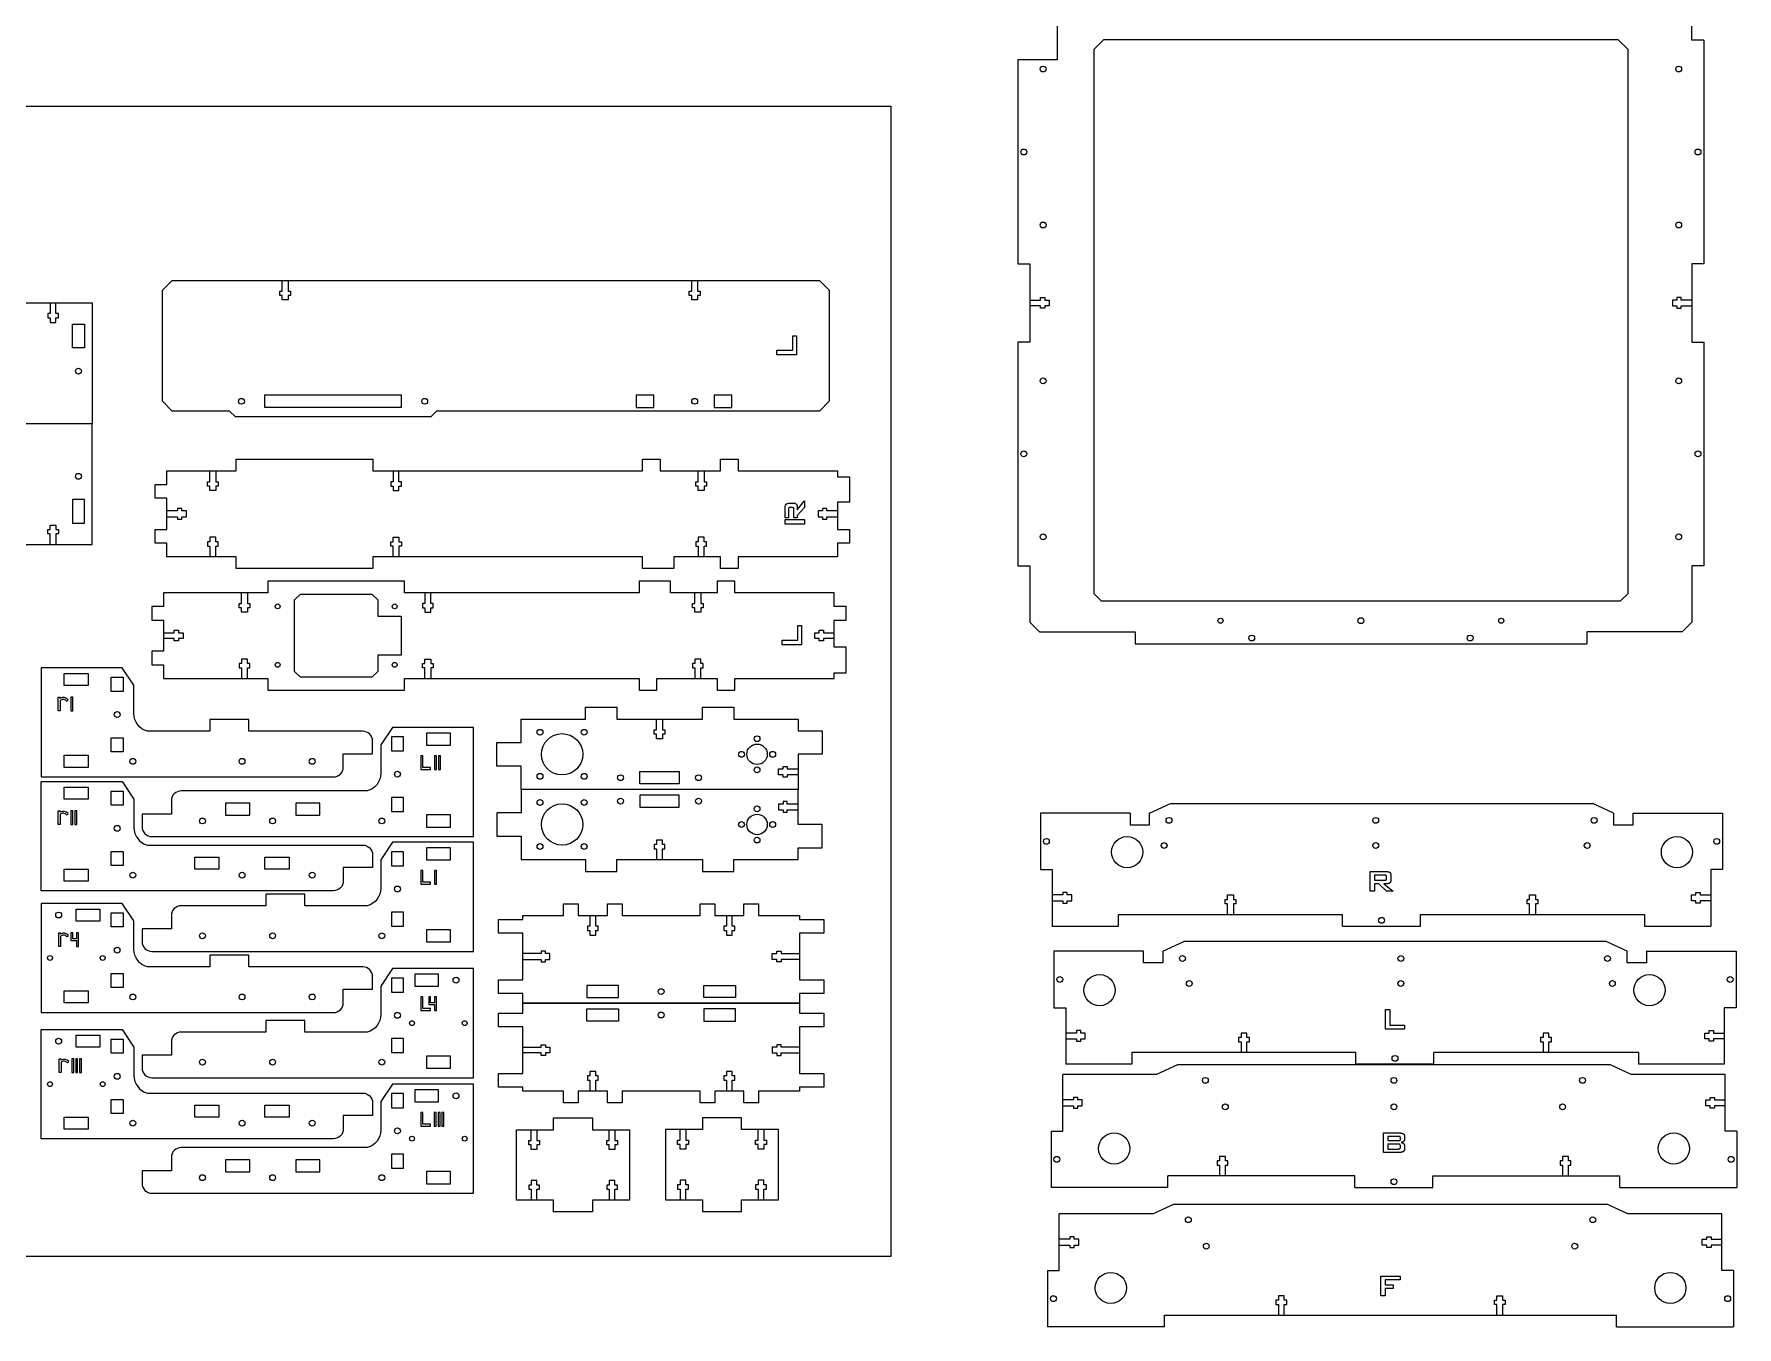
# Model space of a CAD drawing. Extents: x 0 to 1434, y 0 to 2170.
# Drawn here: x 561 to 1434, y 804 to 1467 of the extents above; entities that cross this region are included whole.
import ezdxf

# ---------------------------------------------------------------- set-up
doc = ezdxf.new("R2010")
doc.units = 0
doc.header["$MEASUREMENT"] = 0
doc.layers.get('0').update_dxf_attribs({"linetype": 'CONTINUOUS'})

msp = doc.modelspace()

# ---------------------------------------------------------------- linework, layer by layer
at = {"color": 1}
for p, q in [((1085.26, 1497.9), (1085.26, 1453.9)), ((1410.86, 1463.9), (1410.86, 1483.9)), ((1416.96, 1463.9), (1410.86, 1463.9)), ((1085.26, 1453.9), (1065.16, 1453.9)), ((1065.16, 1349.2), (1071.26, 1349.2)), ((1071.26, 1349.2), (1071.26, 1309)), ((1416.96, 1349.2), (1410.86, 1349.2)), ((1410.86, 1349.2), (1410.86, 1309)), ((1071.26, 1309), (1065.16, 1309)), ((1065.16, 1309), (1065.16, 1194.3)), ((1410.86, 1309), (1416.96, 1309)), ((1416.96, 1309), (1416.96, 1194.3)), ((1065.16, 1194.3), (1071.26, 1194.3)), ((1071.26, 1194.3), (1071.26, 1165.3)), ((1416.96, 1194.3), (1410.86, 1194.3)), ((1410.86, 1194.3), (1410.86, 1165.3)), ((1076.26, 1160.3), (1071.26, 1165.3)), ((1405.86, 1160.3), (1410.86, 1165.3)), ((1076.26, 1160.3), (1125.26, 1160.3)), ((1125.26, 1160.3), (1125.26, 1154.2)), ((1405.86, 1160.3), (1356.86, 1160.3)), ((1356.86, 1160.3), (1356.86, 1154.2)), ((1076.75, 1038.38), (1082.75, 1038.38)), ((1082.75, 1038.38), (1082.75, 1009.38)), ((1426.55, 1038.38), (1420.55, 1038.38)), ((1420.55, 1038.38), (1420.55, 1009.38)), ((1116.75, 1009.38), (1116.75, 1015.38)), ((1116.75, 1015.38), (1231.65, 1015.38)), ((1231.65, 1009.38), (1231.65, 1015.38)), ((1271.65, 1009.38), (1271.65, 1015.38)), ((1271.65, 1015.38), (1386.55, 1015.38)), ((1386.55, 1015.38), (1386.55, 1009.38)), ((1231.65, 1009.38), (1271.65, 1009.38)), ((1386.55, 1009.38), (1420.55, 1009.38)), ((1083.64, 967.56), (1089.64, 967.56)), ((1089.64, 967.56), (1089.64, 938.56)), ((1433.44, 967.56), (1427.44, 967.56)), ((1427.44, 967.56), (1427.44, 938.56)), ((1123.64, 944.56), (1123.64, 938.56)), ((1238.54, 944.56), (1123.64, 944.56)), ((1238.54, 938.56), (1238.54, 944.56)), ((1383.44, 944.56), (1278.54, 944.56)), ((1278.54, 938.56), (1278.54, 944.56)), ((1383.44, 944.56), (1383.44, 938.56)), ((1123.64, 938.56), (1089.64, 938.56)), ((1278.54, 938.56), (1238.54, 938.56)), ((1088.12, 904.28), (1088.12, 933.28)), ((1427.92, 904.28), (1427.92, 933.28)), ((1082.12, 904.28), (1088.12, 904.28)), ((1433.92, 904.28), (1427.92, 904.28)), ((1142.12, 875.28), (1142.12, 881.28)), ((1238.02, 881.28), (1142.12, 881.28)), ((1238.02, 875.28), (1238.02, 881.28)), ((1238.02, 875.28), (1278.02, 875.28)), ((1278.02, 875.28), (1278.02, 881.28)), ((1278.02, 881.28), (1373.92, 881.28)), ((1373.92, 875.28), (1373.92, 881.28)), ((1373.92, 875.28), (1433.92, 875.28)), ((1086.36, 832.78), (1086.36, 861.78)), ((1426.16, 832.78), (1426.16, 861.78)), ((1080.36, 832.78), (1086.36, 832.78)), ((1432.16, 832.78), (1426.16, 832.78)), ((1140.36, 803.78), (1140.36, 809.78)), ((1140.36, 809.78), (1372.16, 809.78)), ((1372.16, 803.78), (1372.16, 809.78)), ((1372.16, 803.78), (1432.16, 803.78))]:
    msp.add_line(p, q, dxfattribs=at)
at = {"color": 1, "linetype": 'Continuous', "lineweight": 25}
for p, q in [((1109.06, 1464.1), (1104.06, 1459.1)), ((1104.06, 1459.1), (1104.06, 1180.1)), ((1373.06, 1464.1), (1109.06, 1464.1)), ((1378.06, 1459.1), (1373.06, 1464.1)), ((1378.06, 1180.1), (1378.06, 1459.1)), ((1416.96, 1463.9), (1416.96, 1349.2)), ((1065.16, 1453.9), (1065.16, 1349.2)), ((1108.06, 1176.1), (1104.06, 1180.1)), ((1378.06, 1180.1), (1374.06, 1176.1)), ((1374.06, 1176.1), (1108.06, 1176.1)), ((1125.26, 1154.2), (1356.86, 1154.2)), ((1122.65, 1067.38), (1076.75, 1067.38)), ((1076.75, 1067.38), (1076.75, 1038.38)), ((1122.65, 1067.38), (1122.65, 1061.38)), ((1132.65, 1067.38), (1143.38, 1072.38)), ((1132.65, 1061.38), (1132.65, 1067.38)), ((1143.38, 1072.38), (1359.93, 1072.38)), ((1370.65, 1067.38), (1359.93, 1072.38)), ((1370.65, 1067.38), (1370.65, 1061.38)), ((1380.65, 1067.38), (1426.55, 1067.38)), ((1380.65, 1061.38), (1380.65, 1067.38)), ((1426.55, 1067.38), (1426.55, 1038.38)), ((1122.65, 1061.38), (1132.65, 1061.38)), ((1370.65, 1061.38), (1380.65, 1061.38)), ((1245.77, 1037.38), (1254.15, 1037.38)), ((1245.77, 1027.38), (1245.77, 1037.38)), ((1248.09, 1035.6), (1248.09, 1032.92)), ((1253.15, 1035.6), (1248.09, 1035.6)), ((1248.09, 1032.92), (1253.15, 1032.92)), ((1250.27, 1031.13), (1248.09, 1031.13)), ((1248.09, 1031.13), (1248.09, 1027.38)), ((1254.24, 1027.38), (1250.27, 1031.13)), ((1252.89, 1031.13), (1257.53, 1027.38)), ((1254.15, 1031.13), (1252.89, 1031.13)), ((1254.17, 1033.68), (1254.17, 1034.84)), ((1256.49, 1035.39), (1256.49, 1033.13)), ((1248.09, 1027.38), (1245.77, 1027.38)), ((1257.53, 1027.38), (1254.24, 1027.38)), ((1082.75, 1009.38), (1116.75, 1009.38)), ((1129.54, 996.56), (1083.64, 996.56)), ((1083.64, 996.56), (1083.64, 967.56)), ((1129.54, 990.56), (1129.54, 996.56)), ((1139.54, 996.56), (1150.26, 1001.56)), ((1139.54, 996.56), (1139.54, 990.56)), ((1366.81, 1001.56), (1150.26, 1001.56)), ((1377.54, 996.56), (1366.81, 1001.56)), ((1377.54, 990.56), (1377.54, 996.56)), ((1387.54, 996.56), (1387.54, 990.56)), ((1387.54, 996.56), (1433.44, 996.56)), ((1433.44, 996.56), (1433.44, 967.56)), ((1139.54, 990.56), (1129.54, 990.56)), ((1387.54, 990.56), (1377.54, 990.56)), ((1253.63, 966.56), (1255.95, 966.56)), ((1253.63, 956.56), (1253.63, 966.56)), ((1255.95, 966.56), (1255.95, 958.52)), ((1263.45, 956.56), (1253.63, 956.56)), ((1255.95, 958.52), (1263.45, 958.52)), ((1263.45, 958.52), (1263.45, 956.56)), ((1147.02, 938.28), (1136.3, 933.28)), ((1369.02, 938.28), (1147.02, 938.28)), ((1379.75, 933.28), (1369.02, 938.28)), ((1427.44, 938.56), (1383.44, 938.56)), ((1136.3, 933.28), (1088.12, 933.28)), ((1427.92, 933.28), (1379.75, 933.28)), ((1082.12, 904.28), (1082.12, 875.28)), ((1252.58, 903.28), (1261.23, 903.28)), ((1252.58, 893.28), (1252.58, 903.28)), ((1254.9, 901.49), (1254.9, 899.35)), ((1260.25, 901.49), (1254.9, 901.49)), ((1261.33, 900), (1261.33, 900.85)), ((1263.47, 901.21), (1263.47, 900.11)), ((1433.92, 904.28), (1433.92, 875.28)), ((1260.6, 893.28), (1252.58, 893.28)), ((1254.9, 899.35), (1260.25, 899.35)), ((1254.9, 897.56), (1254.9, 895.06)), ((1260.25, 897.56), (1254.9, 897.56)), ((1254.9, 895.06), (1260.25, 895.06)), ((1261.33, 895.95), (1261.33, 896.69)), ((1263.47, 896.48), (1263.47, 895.22)), ((1142.12, 875.28), (1082.12, 875.28)), ((1145.26, 866.78), (1134.54, 861.78)), ((1145.26, 866.78), (1367.26, 866.78)), ((1377.99, 861.78), (1367.26, 866.78)), ((1134.54, 861.78), (1086.36, 861.78)), ((1426.16, 861.78), (1377.99, 861.78)), ((1080.36, 832.78), (1080.36, 803.78)), ((1251.26, 829.78), (1261.26, 829.78)), ((1251.26, 819.78), (1251.26, 829.78)), ((1261.26, 829.78), (1261.26, 827.99)), ((1432.16, 832.78), (1432.16, 803.78)), ((1253.58, 827.99), (1253.58, 825.31)), ((1261.26, 827.99), (1253.58, 827.99)), ((1253.58, 825.31), (1257.69, 825.31)), ((1257.69, 823.53), (1253.58, 823.53)), ((1253.58, 823.53), (1253.58, 819.78)), ((1257.69, 825.31), (1257.69, 823.53)), ((1253.58, 819.78), (1251.26, 819.78)), ((1140.36, 803.78), (1080.36, 803.78))]:
    msp.add_line(p, q, dxfattribs=at)
at = {"linetype": 'Continuous'}
for p, q in [((580.2, 1306.05), (580.2, 1318.25)), ((580.2, 1318.25), (586.4, 1318.25)), ((586.4, 1318.25), (586.4, 1306.05)), ((586.4, 1306.05), (580.2, 1306.05)), ((586.4, 1228.25), (580.2, 1228.25)), ((580.2, 1228.25), (580.2, 1216.05)), ((586.4, 1216.05), (586.4, 1228.25)), ((580.2, 1216.05), (586.4, 1216.05))]:
    msp.add_line(p, q, dxfattribs=at)
for p, q in [((572.98, 1119.85), (572.98, 1126.85)), ((572.98, 1126.85), (573.98, 1126.85)), ((573.98, 1126.21), (573.98, 1126.85)), ((573.98, 1119.85), (572.98, 1119.85)), ((573.98, 1125.02), (573.98, 1119.85)), ((577.18, 1124.87), (577.98, 1125.48)), ((572.98, 1061.47), (572.98, 1068.47)), ((572.98, 1068.47), (573.98, 1068.47)), ((573.98, 1067.83), (573.98, 1068.47)), ((573.98, 1066.65), (573.98, 1061.47)), ((577.18, 1066.5), (577.98, 1067.1)), ((573.98, 1061.47), (572.98, 1061.47)), ((573.19, 998.97), (573.19, 1005.97)), ((573.19, 1005.97), (574.19, 1005.97)), ((574.19, 1005.33), (574.19, 1005.97)), ((577.39, 1004), (578.19, 1004.6)), ((574.19, 998.97), (573.19, 998.97)), ((574.19, 1004.14), (574.19, 998.97)), ((573.42, 934.26), (573.42, 941.26)), ((573.42, 941.26), (574.42, 941.26)), ((574.42, 940.62), (574.42, 941.26)), ((574.42, 939.43), (574.42, 934.26)), ((577.62, 939.28), (578.42, 939.89)), ((574.42, 934.26), (573.42, 934.26))]:
    msp.add_line(p, q)
at = {"color": 1}
for points in [[(0, 1430), (1000, 1430), (1000, 840), (0, 840)], [(660.8, 1273.66), (631.37, 1273.66), (626.37, 1278.66), (626.37, 1335.66), (631.37, 1340.66), (963.37, 1340.66), (968.37, 1335.66), (968.37, 1278.66), (963.37, 1273.66), (767, 1273.66), (764, 1270.66), (663.8, 1270.66)], [(951.57, 1312.31), (951.57, 1302.49), (941.58, 1302.49), (941.58, 1304.82), (949.69, 1304.82), (949.69, 1312.31)], [(678.8, 1281.76), (678.8, 1275.56), (749, 1275.56), (749, 1281.76)], [(869.32, 1281.73), (869.32, 1275.53), (878.42, 1275.53), (878.42, 1281.73), (869.32, 1281.73)], [(909.32, 1281.73), (909.32, 1275.53), (918.42, 1275.53), (918.42, 1281.73), (909.32, 1281.73)], [(750.51, 1186.43), (680.51, 1186.43), (680.51, 1180.43), (626.98, 1180.43), (626.98, 1173.43), (620.98, 1173.43), (620.98, 1166.43), (626.98, 1166.43), (626.98, 1150.43), (620.98, 1150.43), (620.98, 1143.43), (626.98, 1143.43), (626.98, 1136.43), (680.51, 1136.43), (680.51, 1130.43), (750.51, 1130.43), (750.51, 1136.43), (870.98, 1136.43), (870.98, 1130.43), (879.98, 1130.43), (879.98, 1136.43), (910.98, 1136.43), (910.98, 1130.43), (919.98, 1130.43), (919.98, 1136.43), (970.98, 1136.43), (970.98, 1139.43), (976.98, 1139.43), (976.98, 1152.43), (970.98, 1152.43), (970.98, 1166.43), (976.98, 1166.43), (976.98, 1173.43), (970.98, 1173.43), (970.98, 1180.43), (919.98, 1180.43), (919.98, 1186.43), (910.98, 1186.43), (910.98, 1180.43), (886.98, 1180.43), (886.98, 1186.43), (870.98, 1186.43), (870.98, 1180.43), (750.51, 1180.43)], [(748.86, 1168.43), (748.86, 1148.43), (736.86, 1148.43), (736.86, 1140.08), (733.86, 1137.08), (697.16, 1137.08), (694.16, 1140.08), (694.16, 1176.78), (697.16, 1179.78), (733.86, 1179.78), (736.86, 1176.78), (736.86, 1168.43)], [(954.18, 1163.59), (954.18, 1153.76), (944.19, 1153.76), (944.19, 1156.09), (952.3, 1156.09), (952.3, 1163.59)]]:
    msp.add_lwpolyline(points, close=True, dxfattribs=at)
for points in [[(690.87, 1340.66), (690.87, 1335.16), (692.12, 1335.16), (692.12, 1332.96), (690.87, 1332.96), (690.87, 1330.66), (687.87, 1330.66), (687.87, 1332.96), (686.62, 1332.96), (686.62, 1335.16), (687.87, 1335.16), (687.87, 1340.66)], [(900.87, 1340.66), (900.87, 1335.16), (902.12, 1335.16), (902.12, 1332.96), (900.87, 1332.96), (900.87, 1330.66), (897.87, 1330.66), (897.87, 1332.96), (896.62, 1332.96), (896.62, 1335.16), (897.87, 1335.16), (897.87, 1340.66)], [(1071.26, 1330.6), (1076.76, 1330.6), (1076.76, 1331.85), (1078.96, 1331.85), (1078.96, 1330.6), (1081.26, 1330.6), (1081.26, 1327.6), (1078.96, 1327.6), (1078.96, 1326.35), (1076.76, 1326.35), (1076.76, 1327.6), (1071.26, 1327.6)], [(1410.86, 1330.6), (1405.36, 1330.6), (1405.36, 1331.85), (1403.16, 1331.85), (1403.16, 1330.6), (1400.86, 1330.6), (1400.86, 1327.6), (1403.16, 1327.6), (1403.16, 1326.35), (1405.36, 1326.35), (1405.36, 1327.6), (1410.86, 1327.6)], [(670.01, 1180.43), (670.01, 1174.93), (671.26, 1174.93), (671.26, 1172.73), (670.01, 1172.73), (670.01, 1170.43), (667.01, 1170.43), (667.01, 1172.73), (665.76, 1172.73), (665.76, 1174.93), (667.01, 1174.93), (667.01, 1180.43)], [(761.01, 1180.43), (761.01, 1174.93), (759.76, 1174.93), (759.76, 1172.73), (761.01, 1172.73), (761.01, 1170.43), (764.01, 1170.43), (764.01, 1172.73), (765.26, 1172.73), (765.26, 1174.93), (764.01, 1174.93), (764.01, 1180.43)], [(902.48, 1180.43), (902.48, 1174.93), (903.73, 1174.93), (903.73, 1172.73), (902.48, 1172.73), (902.48, 1170.43), (899.48, 1170.43), (899.48, 1172.73), (898.23, 1172.73), (898.23, 1174.93), (899.48, 1174.93), (899.48, 1180.43)], [(626.98, 1159.93), (632.48, 1159.93), (632.48, 1161.18), (634.68, 1161.18), (634.68, 1159.93), (636.98, 1159.93), (636.98, 1156.93), (634.68, 1156.93), (634.68, 1155.68), (632.48, 1155.68), (632.48, 1156.93), (626.98, 1156.93)], [(970.98, 1156.93), (965.48, 1156.93), (965.48, 1155.68), (963.28, 1155.68), (963.28, 1156.93), (960.98, 1156.93), (960.98, 1159.93), (963.28, 1159.93), (963.28, 1161.18), (965.48, 1161.18), (965.48, 1159.93), (970.98, 1159.93)], [(670.01, 1136.43), (670.01, 1141.93), (671.26, 1141.93), (671.26, 1144.13), (670.01, 1144.13), (670.01, 1146.43), (667.01, 1146.43), (667.01, 1144.13), (665.76, 1144.13), (665.76, 1141.93), (667.01, 1141.93), (667.01, 1136.43)], [(761.01, 1136.43), (761.01, 1141.93), (759.76, 1141.93), (759.76, 1144.13), (761.01, 1144.13), (761.01, 1146.43), (764.01, 1146.43), (764.01, 1144.13), (765.26, 1144.13), (765.26, 1141.93), (764.01, 1141.93), (764.01, 1136.43)], [(902.48, 1136.43), (902.48, 1141.93), (903.73, 1141.93), (903.73, 1144.13), (902.48, 1144.13), (902.48, 1146.43), (899.48, 1146.43), (899.48, 1144.13), (898.23, 1144.13), (898.23, 1141.93), (899.48, 1141.93), (899.48, 1136.43)], [(1082.76, 1022.38), (1088.26, 1022.38), (1088.26, 1021.13), (1090.46, 1021.13), (1090.46, 1022.38), (1092.76, 1022.38), (1092.76, 1025.38), (1090.46, 1025.38), (1090.46, 1026.63), (1088.26, 1026.63), (1088.26, 1025.38), (1082.76, 1025.38)], [(1172.7, 1015.38), (1172.7, 1020.88), (1171.45, 1020.88), (1171.45, 1023.08), (1172.7, 1023.08), (1172.7, 1025.38), (1175.7, 1025.38), (1175.7, 1023.08), (1176.95, 1023.08), (1176.95, 1020.88), (1175.7, 1020.88), (1175.7, 1015.38)], [(1327.6, 1015.38), (1327.6, 1020.88), (1326.35, 1020.88), (1326.35, 1023.08), (1327.6, 1023.08), (1327.6, 1025.38), (1330.6, 1025.38), (1330.6, 1023.08), (1331.85, 1023.08), (1331.85, 1020.88), (1330.6, 1020.88), (1330.6, 1015.38)], [(1420.55, 1022.38), (1415.05, 1022.38), (1415.05, 1021.13), (1412.85, 1021.13), (1412.85, 1022.38), (1410.55, 1022.38), (1410.55, 1025.38), (1412.85, 1025.38), (1412.85, 1026.63), (1415.05, 1026.63), (1415.05, 1025.38), (1420.55, 1025.38)], [(1089.64, 951.56), (1095.14, 951.56), (1095.14, 950.31), (1097.34, 950.31), (1097.34, 951.56), (1099.64, 951.56), (1099.64, 954.56), (1097.34, 954.56), (1097.34, 955.81), (1095.14, 955.81), (1095.14, 954.56), (1089.64, 954.56)], [(1182.59, 944.56), (1182.59, 950.06), (1183.84, 950.06), (1183.84, 952.26), (1182.59, 952.26), (1182.59, 954.56), (1179.59, 954.56), (1179.59, 952.26), (1178.34, 952.26), (1178.34, 950.06), (1179.59, 950.06), (1179.59, 944.56)], [(1337.49, 944.56), (1337.49, 950.06), (1338.74, 950.06), (1338.74, 952.26), (1337.49, 952.26), (1337.49, 954.56), (1334.49, 954.56), (1334.49, 952.26), (1333.24, 952.26), (1333.24, 950.06), (1334.49, 950.06), (1334.49, 944.56)], [(1427.43, 951.56), (1421.93, 951.56), (1421.93, 950.31), (1419.73, 950.31), (1419.73, 951.56), (1417.43, 951.56), (1417.43, 954.56), (1419.73, 954.56), (1419.73, 955.81), (1421.93, 955.81), (1421.93, 954.56), (1427.43, 954.56)], [(1088.12, 917.28), (1093.62, 917.28), (1093.62, 916.03), (1095.82, 916.03), (1095.82, 917.28), (1098.12, 917.28), (1098.12, 920.28), (1095.82, 920.28), (1095.82, 921.53), (1093.62, 921.53), (1093.62, 920.28), (1088.12, 920.28)], [(1427.92, 917.28), (1422.42, 917.28), (1422.42, 916.03), (1420.22, 916.03), (1420.22, 917.28), (1417.92, 917.28), (1417.92, 920.28), (1420.22, 920.28), (1420.22, 921.53), (1422.42, 921.53), (1422.42, 920.28), (1427.92, 920.28)], [(1171.57, 881.28), (1171.57, 886.78), (1172.82, 886.78), (1172.82, 888.98), (1171.57, 888.98), (1171.57, 891.28), (1168.57, 891.28), (1168.57, 888.98), (1167.32, 888.98), (1167.32, 886.78), (1168.57, 886.78), (1168.57, 881.28)], [(1347.47, 881.28), (1347.47, 886.78), (1348.72, 886.78), (1348.72, 888.98), (1347.47, 888.98), (1347.47, 891.28), (1344.47, 891.28), (1344.47, 888.98), (1343.22, 888.98), (1343.22, 886.78), (1344.47, 886.78), (1344.47, 881.28)], [(1086.36, 845.78), (1091.86, 845.78), (1091.86, 844.53), (1094.06, 844.53), (1094.06, 845.78), (1096.36, 845.78), (1096.36, 848.78), (1094.06, 848.78), (1094.06, 850.03), (1091.86, 850.03), (1091.86, 848.78), (1086.36, 848.78)], [(1426.16, 845.78), (1420.66, 845.78), (1420.66, 844.53), (1418.46, 844.53), (1418.46, 845.78), (1416.16, 845.78), (1416.16, 848.78), (1418.46, 848.78), (1418.46, 850.03), (1420.66, 850.03), (1420.66, 848.78), (1426.16, 848.78)], [(1201.76, 809.78), (1201.76, 815.28), (1203.01, 815.28), (1203.01, 817.48), (1201.76, 817.48), (1201.76, 819.78), (1198.76, 819.78), (1198.76, 817.48), (1197.51, 817.48), (1197.51, 815.28), (1198.76, 815.28), (1198.76, 809.78)], [(1310.76, 809.78), (1310.76, 815.28), (1309.51, 815.28), (1309.51, 817.48), (1310.76, 817.48), (1310.76, 819.78), (1313.76, 819.78), (1313.76, 817.48), (1315.01, 817.48), (1315.01, 815.28), (1313.76, 815.28), (1313.76, 809.78)]]:
    msp.add_lwpolyline(points, dxfattribs=at)
at = {"linetype": 'Continuous'}
for points in [[(548.3, 1335.15), (548.3, 1329.15), (590.3, 1329.15), (590.3, 1267.15), (390.3, 1267.15), (390.3, 1329.15), (432.3, 1329.15), (432.3, 1335.15), (448.3, 1335.15), (448.3, 1329.15), (532.3, 1329.15), (532.3, 1335.15)], [(548.3, 1199.15), (548.3, 1205.15), (590.3, 1205.15), (590.3, 1267.15), (390.3, 1267.15), (390.3, 1205.15), (432.3, 1205.15), (432.3, 1199.15), (448.3, 1199.15), (448.3, 1205.15), (532.3, 1205.15), (532.3, 1199.15)], [(952.37, 1079.55), (810.37, 1079.55), (810.37, 1091.55), (797.97, 1091.55), (797.97, 1103.55), (810.37, 1103.55), (810.37, 1115.55), (843.37, 1115.55), (843.37, 1121.65), (859.37, 1121.65), (859.37, 1115.55), (903.37, 1115.55), (903.37, 1121.65), (919.37, 1121.65), (919.37, 1115.55), (952.37, 1115.55), (952.37, 1109.55), (964.77, 1109.55), (964.77, 1097.55), (952.37, 1097.55)], [(871.32, 1088.65), (891.42, 1088.65), (891.42, 1082.45), (871.32, 1082.45)], [(952.37, 1079.55), (810.37, 1079.55), (810.37, 1067.55), (797.97, 1067.55), (797.97, 1055.55), (810.37, 1055.55), (810.37, 1043.55), (843.37, 1043.55), (843.37, 1037.45), (859.37, 1037.45), (859.37, 1043.55), (903.37, 1043.55), (903.37, 1037.45), (919.37, 1037.45), (919.37, 1043.55), (952.37, 1043.55), (952.37, 1049.55), (964.77, 1049.55), (964.77, 1061.55), (952.37, 1061.55)], [(871.32, 1070.45), (891.42, 1070.45), (891.42, 1076.65), (871.32, 1076.65)]]:
    msp.add_lwpolyline(points, close=True, dxfattribs=at)
for points in [[(568.8, 1329.15), (568.8, 1323.65), (567.55, 1323.65), (567.55, 1321.45), (568.8, 1321.45), (568.8, 1319.15), (571.8, 1319.15), (571.8, 1321.45), (573.05, 1321.45), (573.05, 1323.65), (571.8, 1323.65), (571.8, 1329.15)], [(568.8, 1205.15), (568.8, 1210.65), (567.55, 1210.65), (567.55, 1212.85), (568.8, 1212.85), (568.8, 1215.15), (571.8, 1215.15), (571.8, 1212.85), (573.05, 1212.85), (573.05, 1210.65), (571.8, 1210.65), (571.8, 1205.15)]]:
    msp.add_lwpolyline(points, dxfattribs=at)
for points in [[(734.22, 1192.89), (664.22, 1192.89), (664.22, 1198.89), (628.69, 1198.89), (628.69, 1205.89), (622.69, 1205.89), (622.69, 1212.89), (628.69, 1212.89), (628.69, 1228.89), (622.69, 1228.89), (622.69, 1235.89), (628.69, 1235.89), (628.69, 1242.89), (664.22, 1242.89), (664.22, 1248.89), (734.22, 1248.89), (734.22, 1242.89), (872.69, 1242.89), (872.69, 1248.89), (881.69, 1248.89), (881.69, 1242.89), (912.69, 1242.89), (912.69, 1248.89), (921.69, 1248.89), (921.69, 1242.89), (972.69, 1242.89), (972.69, 1239.89), (978.69, 1239.89), (978.69, 1226.89), (972.69, 1226.89), (972.69, 1212.89), (978.69, 1212.89), (978.69, 1205.89), (972.69, 1205.89), (972.69, 1198.89), (921.69, 1198.89), (921.69, 1192.89), (912.69, 1192.89), (912.69, 1198.89), (888.69, 1198.89), (888.69, 1192.89), (872.69, 1192.89), (872.69, 1198.89), (734.22, 1198.89)], [(955.74, 1215.66), (945.74, 1215.66), (945.74, 1217.93), (955.74, 1217.93)], [(576.07, 1132.85), (576.07, 1139.05), (588.27, 1139.05), (588.27, 1132.85)], [(600.12, 1129.85), (600.12, 1137.05), (606.32, 1137.05), (606.32, 1129.85)], [(580.46, 1119.85), (580.46, 1126.85), (579.46, 1126.85), (579.46, 1119.85)], [(600.12, 1098.85), (600.12, 1106.05), (606.32, 1106.05), (606.32, 1098.85)], [(750.01, 1099.25), (750.01, 1106.45), (743.81, 1106.45), (743.81, 1099.25)], [(774.06, 1102.25), (774.06, 1108.45), (761.86, 1108.45), (761.86, 1102.25)], [(576.07, 1090.85), (576.07, 1097.05), (588.27, 1097.05), (588.27, 1090.85)], [(758.93, 1089.84), (763.93, 1089.84), (763.93, 1090.84), (759.93, 1090.84), (759.93, 1096.84), (758.93, 1096.84)], [(766.96, 1089.84), (766.96, 1096.84), (765.96, 1096.84), (765.96, 1089.84)], [(768.96, 1089.84), (768.96, 1096.84), (767.96, 1096.84), (767.96, 1089.84)], [(576.07, 1074.48), (576.07, 1080.68), (588.27, 1080.68), (588.27, 1074.48)], [(600.12, 1071.48), (600.12, 1078.68), (606.32, 1078.68), (606.32, 1071.48)], [(750.01, 1068.25), (750.01, 1075.45), (743.81, 1075.45), (743.81, 1068.25)], [(580.46, 1061.47), (580.46, 1068.47), (579.46, 1068.47), (579.46, 1061.47)], [(582.46, 1061.47), (582.46, 1068.47), (581.46, 1068.47), (581.46, 1061.47)], [(658.76, 1066.35), (671.16, 1066.35), (671.16, 1072.55), (658.76, 1072.55)], [(694.76, 1066.35), (707.16, 1066.35), (707.16, 1072.55), (694.76, 1072.55)], [(774.06, 1060.25), (774.06, 1066.45), (761.86, 1066.45), (761.86, 1060.25)], [(774.06, 1043.35), (774.06, 1049.55), (761.86, 1049.55), (761.86, 1043.35)], [(600.12, 1040.48), (600.12, 1047.68), (606.32, 1047.68), (606.32, 1040.48)], [(655.37, 1038.58), (642.97, 1038.58), (642.97, 1044.78), (655.37, 1044.78)], [(691.37, 1038.58), (678.97, 1038.58), (678.97, 1044.78), (691.37, 1044.78)], [(750.01, 1040.35), (750.01, 1047.55), (743.81, 1047.55), (743.81, 1040.35)], [(576.07, 1032.48), (576.07, 1038.68), (588.27, 1038.68), (588.27, 1032.48)], [(758.93, 1030.93), (763.93, 1030.93), (763.93, 1031.93), (759.93, 1031.93), (759.93, 1037.93), (758.93, 1037.93)], [(766.96, 1030.93), (766.96, 1037.93), (765.96, 1037.93), (765.96, 1030.93)], [(582.07, 1011.98), (582.07, 1018.18), (594.27, 1018.18), (594.27, 1011.98)], [(600.12, 1008.98), (600.12, 1016.18), (606.32, 1016.18), (606.32, 1008.98)], [(750.01, 1009.35), (750.01, 1016.55), (743.81, 1016.55), (743.81, 1009.35)], [(832.15, 1014.82), (832.15, 1020.82), (839.65, 1020.82), (839.65, 1014.82), (854.65, 1014.82), (854.65, 1020.82), (862.15, 1020.82), (862.15, 1014.82), (902.15, 1014.82), (902.15, 1020.82), (909.65, 1020.82), (909.65, 1014.82), (924.65, 1014.82), (924.65, 1020.82), (932.15, 1020.82), (932.15, 1014.82), (953.15, 1014.82), (953.15, 1012.82), (965.55, 1012.82), (965.55, 1005.82), (953.15, 1005.82), (953.15, 981.82), (965.55, 981.82), (965.55, 974.82), (953.15, 974.82), (953.15, 969.82), (811.15, 969.82), (811.15, 974.82), (798.75, 974.82), (798.75, 981.82), (811.15, 981.82), (811.15, 1005.82), (798.75, 1005.82), (798.75, 1012.82), (811.15, 1012.82), (811.15, 1014.82)], [(579.36, 1001.97), (582.36, 1001.97), (582.36, 998.97), (583.36, 998.97), (583.36, 1005.97), (582.36, 1005.97), (582.36, 1002.97), (580.36, 1002.97), (580.36, 1005.97), (579.36, 1005.97)], [(774.06, 1001.35), (774.06, 1007.55), (761.86, 1007.55), (761.86, 1001.35)], [(600.12, 977.98), (600.12, 985.18), (606.32, 985.18), (606.32, 977.98)], [(750.01, 975.55), (750.01, 982.75), (743.81, 982.75), (743.81, 975.55)], [(768.06, 978.55), (768.06, 984.75), (755.86, 984.75), (755.86, 978.55)], [(844.05, 972.72), (860.25, 972.72), (860.25, 978.92), (844.05, 978.92)], [(920.25, 972.72), (904.05, 972.72), (904.05, 978.92), (920.25, 978.92)], [(576.07, 969.98), (576.07, 976.18), (588.27, 976.18), (588.27, 969.98)], [(758.93, 966.13), (763.93, 966.13), (763.93, 967.13), (759.93, 967.13), (759.93, 973.13), (758.93, 973.13)], [(762.96, 969.13), (765.96, 969.13), (765.96, 966.13), (766.96, 966.13), (766.96, 973.13), (765.96, 973.13), (765.96, 970.13), (763.96, 970.13), (763.96, 973.13), (762.96, 973.13)], [(932.15, 924.82), (932.15, 918.82), (924.65, 918.82), (924.65, 924.82), (909.65, 924.82), (909.65, 918.82), (902.15, 918.82), (902.15, 924.82), (862.15, 924.82), (862.15, 918.82), (854.65, 918.82), (854.65, 924.82), (839.65, 924.82), (839.65, 918.82), (832.15, 918.82), (832.15, 924.82), (811.15, 924.82), (811.15, 926.82), (798.75, 926.82), (798.75, 933.82), (811.15, 933.82), (811.15, 957.82), (798.75, 957.82), (798.75, 964.82), (811.15, 964.82), (811.15, 969.82), (953.15, 969.82), (953.15, 964.82), (965.55, 964.82), (965.55, 957.82), (953.15, 957.82), (953.15, 933.82), (965.55, 933.82), (965.55, 926.82), (953.15, 926.82), (953.15, 924.82)], [(844.05, 966.92), (860.25, 966.92), (860.25, 960.72), (844.05, 960.72)], [(920.25, 966.92), (904.05, 966.92), (904.05, 960.72), (920.25, 960.72)], [(582.07, 947.26), (582.07, 953.46), (594.27, 953.46), (594.27, 947.26)], [(600.12, 944.26), (600.12, 951.46), (606.32, 951.46), (606.32, 944.26)], [(750.01, 944.55), (750.01, 951.75), (743.81, 951.75), (743.81, 944.55)], [(580.9, 934.26), (580.9, 941.26), (579.9, 941.26), (579.9, 934.26)], [(582.9, 934.26), (582.9, 941.26), (581.9, 941.26), (581.9, 934.26)], [(584.9, 934.26), (584.9, 941.26), (583.9, 941.26), (583.9, 934.26)], [(774.06, 936.55), (774.06, 942.75), (761.86, 942.75), (761.86, 936.55)], [(600.12, 913.26), (600.12, 920.46), (606.32, 920.46), (606.32, 913.26)], [(655.37, 911.36), (642.97, 911.36), (642.97, 917.56), (655.37, 917.56)], [(691.37, 911.36), (678.97, 911.36), (678.97, 917.56), (691.37, 917.56)], [(750.01, 916.26), (750.01, 923.46), (743.81, 923.46), (743.81, 916.26)], [(768.06, 919.26), (768.06, 925.46), (755.86, 925.46), (755.86, 919.26)], [(576.07, 905.26), (576.07, 911.46), (588.27, 911.46), (588.27, 905.26)], [(758.93, 906.84), (763.93, 906.84), (763.93, 907.84), (759.93, 907.84), (759.93, 913.84), (758.93, 913.84)], [(766.75, 906.84), (766.75, 913.84), (765.75, 913.84), (765.75, 906.84)], [(768.75, 906.84), (768.75, 913.84), (767.75, 913.84), (767.75, 906.84)], [(770.75, 906.84), (770.75, 913.84), (769.75, 913.84), (769.75, 906.84)], [(826.99, 868.89), (807.99, 868.89), (807.99, 904.89), (826.99, 904.89), (826.99, 910.99), (846.99, 910.99), (846.99, 904.89), (865.99, 904.89), (865.99, 868.89), (846.99, 868.89), (846.99, 862.79), (826.99, 862.79)], [(903.37, 905.03), (884.37, 905.03), (884.37, 869.03), (903.37, 869.03), (903.37, 862.93), (923.37, 862.93), (923.37, 869.03), (942.37, 869.03), (942.37, 905.03), (923.37, 905.03), (923.37, 911.13), (903.37, 911.13)], [(750.01, 885.26), (750.01, 892.46), (743.81, 892.46), (743.81, 885.26)], [(658.76, 883.36), (671.16, 883.36), (671.16, 889.56), (658.76, 889.56)], [(694.76, 883.36), (707.16, 883.36), (707.16, 889.56), (694.76, 889.56)], [(774.06, 877.26), (774.06, 883.46), (761.86, 883.46), (761.86, 877.26)]]:
    msp.add_lwpolyline(points, close=True)
for points in [[(653.72, 1242.89), (653.72, 1237.39), (654.97, 1237.39), (654.97, 1235.19), (653.72, 1235.19), (653.72, 1232.89), (650.72, 1232.89), (650.72, 1235.19), (649.47, 1235.19), (649.47, 1237.39), (650.72, 1237.39), (650.72, 1242.89)], [(744.72, 1242.89), (744.72, 1237.39), (743.47, 1237.39), (743.47, 1235.19), (744.72, 1235.19), (744.72, 1232.89), (747.72, 1232.89), (747.72, 1235.19), (748.97, 1235.19), (748.97, 1237.39), (747.72, 1237.39), (747.72, 1242.89)], [(904.19, 1242.89), (904.19, 1237.39), (905.44, 1237.39), (905.44, 1235.19), (904.19, 1235.19), (904.19, 1232.89), (901.19, 1232.89), (901.19, 1235.19), (899.94, 1235.19), (899.94, 1237.39), (901.19, 1237.39), (901.19, 1242.89)], [(628.69, 1219.39), (634.19, 1219.39), (634.19, 1218.14), (636.39, 1218.14), (636.39, 1219.39), (638.69, 1219.39), (638.69, 1222.39), (636.39, 1222.39), (636.39, 1223.64), (634.19, 1223.64), (634.19, 1222.39), (628.69, 1222.39)], [(972.69, 1222.39), (967.19, 1222.39), (967.19, 1223.64), (964.99, 1223.64), (964.99, 1222.39), (962.69, 1222.39), (962.69, 1219.39), (964.99, 1219.39), (964.99, 1218.14), (967.19, 1218.14), (967.19, 1219.39), (972.69, 1219.39)], [(653.72, 1198.89), (653.72, 1204.39), (654.97, 1204.39), (654.97, 1206.59), (653.72, 1206.59), (653.72, 1208.89), (650.72, 1208.89), (650.72, 1206.59), (649.47, 1206.59), (649.47, 1204.39), (650.72, 1204.39), (650.72, 1198.89)], [(744.72, 1198.89), (744.72, 1204.39), (743.47, 1204.39), (743.47, 1206.59), (744.72, 1206.59), (744.72, 1208.89), (747.72, 1208.89), (747.72, 1206.59), (748.97, 1206.59), (748.97, 1204.39), (747.72, 1204.39), (747.72, 1198.89)], [(904.19, 1198.89), (904.19, 1204.39), (905.44, 1204.39), (905.44, 1206.59), (904.19, 1206.59), (904.19, 1208.89), (901.19, 1208.89), (901.19, 1206.59), (899.94, 1206.59), (899.94, 1204.39), (901.19, 1204.39), (901.19, 1198.89)], [(882.87, 1115.55), (882.87, 1110.05), (884.12, 1110.05), (884.12, 1107.85), (882.87, 1107.85), (882.87, 1105.55), (879.87, 1105.55), (879.87, 1107.85), (878.62, 1107.85), (878.62, 1110.05), (879.87, 1110.05), (879.87, 1115.55)], [(952.37, 1087.05), (946.87, 1087.05), (946.87, 1085.8), (944.67, 1085.8), (944.67, 1087.05), (942.37, 1087.05), (942.37, 1090.05), (944.67, 1090.05), (944.67, 1091.3), (946.87, 1091.3), (946.87, 1090.05), (952.37, 1090.05)], [(952.37, 1072.05), (946.87, 1072.05), (946.87, 1073.3), (944.67, 1073.3), (944.67, 1072.05), (942.37, 1072.05), (942.37, 1069.05), (944.67, 1069.05), (944.67, 1067.8), (946.87, 1067.8), (946.87, 1069.05), (952.37, 1069.05)], [(882.87, 1043.55), (882.87, 1049.05), (884.12, 1049.05), (884.12, 1051.25), (882.87, 1051.25), (882.87, 1053.55), (879.87, 1053.55), (879.87, 1051.25), (878.62, 1051.25), (878.62, 1049.05), (879.87, 1049.05), (879.87, 1043.55)], [(845.65, 1014.82), (845.65, 1009.32), (844.4, 1009.32), (844.4, 1007.12), (845.65, 1007.12), (845.65, 1004.82), (848.65, 1004.82), (848.65, 1007.12), (849.9, 1007.12), (849.9, 1009.32), (848.65, 1009.32), (848.65, 1014.82)], [(915.65, 1014.82), (915.65, 1009.32), (914.4, 1009.32), (914.4, 1007.12), (915.65, 1007.12), (915.65, 1004.82), (918.65, 1004.82), (918.65, 1007.12), (919.9, 1007.12), (919.9, 1009.32), (918.65, 1009.32), (918.65, 1014.82)], [(811.15, 992.32), (820.65, 992.32), (820.65, 991.07), (822.85, 991.07), (822.85, 992.32), (825.15, 992.32), (825.15, 995.32), (822.85, 995.32), (822.85, 996.57), (820.65, 996.57), (820.65, 995.32), (811.15, 995.32)], [(953.15, 992.32), (943.65, 992.32), (943.65, 991.07), (941.45, 991.07), (941.45, 992.32), (939.15, 992.32), (939.15, 995.32), (941.45, 995.32), (941.45, 996.57), (943.65, 996.57), (943.65, 995.32), (953.15, 995.32)], [(811.15, 947.32), (820.65, 947.32), (820.65, 948.57), (822.85, 948.57), (822.85, 947.32), (825.15, 947.32), (825.15, 944.32), (822.85, 944.32), (822.85, 943.07), (820.65, 943.07), (820.65, 944.32), (811.15, 944.32)], [(953.15, 947.32), (943.65, 947.32), (943.65, 948.57), (941.45, 948.57), (941.45, 947.32), (939.15, 947.32), (939.15, 944.32), (941.45, 944.32), (941.45, 943.07), (943.65, 943.07), (943.65, 944.32), (953.15, 944.32)], [(848.65, 924.82), (848.65, 930.32), (849.9, 930.32), (849.9, 932.52), (848.65, 932.52), (848.65, 934.82), (845.65, 934.82), (845.65, 932.52), (844.4, 932.52), (844.4, 930.32), (845.65, 930.32), (845.65, 924.82)], [(918.65, 924.82), (918.65, 930.32), (919.9, 930.32), (919.9, 932.52), (918.65, 932.52), (918.65, 934.82), (915.65, 934.82), (915.65, 932.52), (914.4, 932.52), (914.4, 930.32), (915.65, 930.32), (915.65, 924.82)], [(818.49, 904.89), (818.49, 899.39), (819.74, 899.39), (819.74, 897.19), (818.49, 897.19), (818.49, 894.89), (815.49, 894.89), (815.49, 897.19), (814.24, 897.19), (814.24, 899.39), (815.49, 899.39), (815.49, 904.89)], [(858.49, 904.89), (858.49, 899.39), (859.74, 899.39), (859.74, 897.19), (858.49, 897.19), (858.49, 894.89), (855.49, 894.89), (855.49, 897.19), (854.24, 897.19), (854.24, 899.39), (855.49, 899.39), (855.49, 904.89)], [(894.87, 905.03), (894.87, 899.53), (896.12, 899.53), (896.12, 897.33), (894.87, 897.33), (894.87, 895.03), (891.87, 895.03), (891.87, 897.33), (890.62, 897.33), (890.62, 899.53), (891.87, 899.53), (891.87, 905.03)], [(934.87, 905.03), (934.87, 899.53), (936.12, 899.53), (936.12, 897.33), (934.87, 897.33), (934.87, 895.03), (931.87, 895.03), (931.87, 897.33), (930.62, 897.33), (930.62, 899.53), (931.87, 899.53), (931.87, 905.03)], [(818.49, 868.89), (818.49, 874.39), (819.74, 874.39), (819.74, 876.59), (818.49, 876.59), (818.49, 878.89), (815.49, 878.89), (815.49, 876.59), (814.24, 876.59), (814.24, 874.39), (815.49, 874.39), (815.49, 868.89)], [(858.49, 868.89), (858.49, 874.39), (859.74, 874.39), (859.74, 876.59), (858.49, 876.59), (858.49, 878.89), (855.49, 878.89), (855.49, 876.59), (854.24, 876.59), (854.24, 874.39), (855.49, 874.39), (855.49, 868.89)], [(894.87, 869.03), (894.87, 874.53), (896.12, 874.53), (896.12, 876.73), (894.87, 876.73), (894.87, 879.03), (891.87, 879.03), (891.87, 876.73), (890.62, 876.73), (890.62, 874.53), (891.87, 874.53), (891.87, 869.03)], [(934.87, 869.03), (934.87, 874.53), (936.12, 874.53), (936.12, 876.73), (934.87, 876.73), (934.87, 879.03), (931.87, 879.03), (931.87, 876.73), (930.62, 876.73), (930.62, 874.53), (931.87, 874.53), (931.87, 869.03)]]:
    msp.add_lwpolyline(points)
for points in [[(949.56, 1224.23), (948.2, 1224.23, 0.414214), (947.48, 1223.5), (947.48, 1218.93), (945.74, 1218.93), (945.74, 1224.72, -0.410107), (947.43, 1226.44), (950.27, 1226.44, -0.414214), (951.98, 1224.72), (951.98, 1222.9), (955.74, 1227.52), (955.74, 1224.15), (951.98, 1220.14), (951.98, 1218.93), (950.27, 1218.93), (950.27, 1223.5, 0.406524), (949.56, 1224.23)], [(611.67, 1132.95), (605.67, 1141.95), (564.22, 1141.95), (564.22, 1085.95), (714.17, 1085.95, 0.414214), (719.17, 1090.95), (719.17, 1097.85), (734.17, 1097.85), (734.17, 1104.35, 0.414214), (729.17, 1109.35), (670.77, 1109.35), (670.77, 1115.35), (650.77, 1115.35), (650.77, 1109.35), (618.67, 1109.35, -0.328455), (611.67, 1118.35), (611.67, 1132.95)], [(738.46, 978.65), (738.46, 964.05, -0.328455), (731.46, 955.05), (699.36, 955.05), (699.36, 961.05), (679.36, 961.05), (679.36, 955.05), (635.96, 955.05, 0.414214), (630.96, 950.05), (630.96, 943.15), (615.96, 943.15), (615.96, 936.65, 0.414214), (620.96, 931.65), (785.91, 931.65), (785.91, 987.65), (744.46, 987.65), (738.46, 978.65)]]:
    msp.add_lwpolyline(points, format="xyb")
for points in [[(738.46, 1102.35), (738.46, 1087.75, -0.328455), (731.46, 1078.75), (635.96, 1078.75, 0.414214), (630.96, 1073.75), (630.96, 1066.85), (615.96, 1066.85), (615.96, 1060.35, 0.414214), (620.96, 1055.35), (785.91, 1055.35), (785.91, 1111.35), (744.46, 1111.35)], [(611.67, 1074.58), (611.67, 1059.98, 0.328455), (618.67, 1050.98), (729.17, 1050.98, -0.414214), (734.17, 1045.98), (734.17, 1039.48), (719.17, 1039.48), (719.17, 1032.58, -0.414214), (714.17, 1027.58), (564.22, 1027.58), (564.22, 1083.58), (605.67, 1083.58)], [(738.46, 1043.45), (738.46, 1028.85, -0.328455), (731.46, 1019.85), (699.36, 1019.85), (699.36, 1025.85), (679.36, 1025.85), (679.36, 1019.85), (635.96, 1019.85, 0.414214), (630.96, 1014.85), (630.96, 1007.95), (615.96, 1007.95), (615.96, 1001.45, 0.414214), (620.96, 996.45), (785.91, 996.45), (785.91, 1052.45), (744.46, 1052.45)], [(605.67, 1021.08), (564.22, 1021.08), (564.22, 965.08), (714.17, 965.08, 0.414214), (719.17, 970.08), (719.17, 976.98), (734.17, 976.98), (734.17, 983.48, 0.414214), (729.17, 988.48), (670.77, 988.48), (670.77, 994.48), (650.77, 994.48), (650.77, 988.48), (618.67, 988.48, -0.328455), (611.67, 997.48), (611.67, 1012.08)], [(611.67, 947.36), (611.67, 932.76, 0.328455), (618.67, 923.76), (729.17, 923.76, -0.414214), (734.17, 918.76), (734.17, 912.26), (719.17, 912.26), (719.17, 905.36, -0.414214), (714.17, 900.36), (564.22, 900.36), (564.22, 956.36), (605.67, 956.36)], [(738.46, 919.36), (738.46, 904.76, -0.328455), (731.46, 895.76), (635.96, 895.76, 0.414214), (630.96, 890.76), (630.96, 883.86), (615.96, 883.86), (615.96, 877.36, 0.414214), (620.96, 872.36), (785.91, 872.36), (785.91, 928.36), (744.46, 928.36)]]:
    msp.add_lwpolyline(points, format="xyb", close=True)
at = {"color": 1, "linetype": 'Continuous', "lineweight": 25}
for centre, radius in [((1078.06, 1449.1), 1.5), ((1404.06, 1449.1), 1.5), ((1078.06, 1369.1), 1.5), ((1404.06, 1369.1), 1.5), ((1078.06, 1289.1), 1.5), ((1404.06, 1289.1), 1.5), ((1078.06, 1209.1), 1.5), ((1404.06, 1209.1), 1.5), ((1169.06, 1166.1), 1.3), ((1241.06, 1166.1), 1.5), ((1313.06, 1166.1), 1.3), ((1142.65, 1063.65), 1.5), ((1248.65, 1063.65), 1.5), ((1360.65, 1063.65), 1.5), ((1121.15, 1047.38), 8), ((1140.15, 1050.78), 1.5), ((1248.65, 1050.78), 1.5), ((1357.15, 1050.78), 1.5), ((1403.15, 1047.38), 8), ((1149.54, 992.83), 1.5), ((1261.54, 992.83), 1.5), ((1367.54, 992.83), 1.5), ((1107.04, 976.56), 8), ((1153.04, 979.96), 1.5), ((1261.54, 979.96), 1.5), ((1370.04, 979.96), 1.5), ((1389.04, 976.56), 8), ((1161.3, 930.28), 1.5), ((1258.02, 930.28), 1.5), ((1354.75, 930.28), 1.5), ((1171.52, 916.68), 1.5), ((1258.02, 916.68), 1.5), ((1344.52, 916.68), 1.5), ((1114.52, 895.28), 8), ((1401.52, 895.28), 8), ((1152.54, 858.78), 1.5), ((1359.99, 858.78), 1.5), ((1161.76, 845.18), 1.5), ((1350.76, 845.18), 1.5), ((1112.76, 823.78), 8), ((1399.76, 823.78), 8)]:
    msp.add_circle(centre, radius, dxfattribs=at)
at = {"color": 1}
for centre, radius in [((1068.16, 1406.55), 1.5), ((1413.96, 1406.55), 1.5), ((666.9, 1278.66), 1.5), ((760.9, 1278.66), 1.5), ((899.37, 1278.66), 1.5), ((1068.16, 1251.65), 1.5), ((1413.96, 1251.65), 1.5), ((685.51, 1173.43), 1.25), ((745.51, 1173.43), 1.25), ((1185.06, 1157.2), 1.5), ((1297.06, 1157.2), 1.5), ((685.51, 1143.43), 1.25), ((745.51, 1143.43), 1.25), ((1079.75, 1052.88), 1.5), ((1423.55, 1052.88), 1.5), ((1251.65, 1012.38), 1.5), ((1086.64, 982.06), 1.5), ((1430.44, 982.06), 1.5), ((1258.54, 941.56), 1.5), ((1085.12, 889.78), 1.5), ((1430.92, 889.78), 1.5), ((1258.02, 878.28), 1.5), ((1083.36, 818.28), 1.5), ((1429.16, 818.28), 1.5)]:
    msp.add_circle(centre, radius, dxfattribs=at)
at = {"linetype": 'Continuous'}
for centre, radius in [((583.3, 1294.15), 1.5), ((583.3, 1240.15), 1.5), ((820.05, 1108.86), 1.5), ((842.68, 1108.86), 1.5), ((831.37, 1097.55), 10.6), ((931.37, 1097.55), 5.25), ((931.37, 1105.55), 1.5), ((923.37, 1097.55), 1.5), ((939.37, 1097.55), 1.5), ((820.05, 1086.24), 1.5), ((842.68, 1086.24), 1.5), ((861.37, 1085.55), 1.5), ((901.37, 1085.55), 1.5), ((931.37, 1089.55), 1.5), ((820.05, 1072.86), 1.5), ((842.68, 1072.86), 1.5), ((861.37, 1073.55), 1.5), ((901.37, 1073.55), 1.5), ((831.37, 1061.55), 10.6), ((931.37, 1061.55), 5.25), ((931.37, 1069.55), 1.5), ((923.37, 1061.55), 1.5), ((939.37, 1061.55), 1.5), ((820.05, 1050.24), 1.5), ((842.68, 1050.24), 1.5), ((931.37, 1053.55), 1.5)]:
    msp.add_circle(centre, radius, dxfattribs=at)
for centre, radius in [((603.22, 1117.95), 1.5), ((611.22, 1093.95), 1.5), ((667.22, 1093.95), 1.5), ((703.22, 1093.95), 1.5), ((746.91, 1087.35), 1.5), ((603.22, 1059.58), 1.5), ((646.91, 1063.35), 1.5), ((682.91, 1063.35), 1.5), ((738.91, 1063.35), 1.5), ((611.22, 1035.58), 1.5), ((667.22, 1035.58), 1.5), ((703.22, 1035.58), 1.5), ((746.91, 1028.45), 1.5), ((573.17, 1015.08), 1.5), ((646.91, 1004.45), 1.5), ((682.91, 1004.45), 1.5), ((738.91, 1004.45), 1.5), ((603.22, 997.08), 1.5), ((568.72, 993.08), 1.25), ((595.72, 993.08), 1.25), ((776.96, 981.65), 1.5), ((611.22, 973.08), 1.5), ((667.22, 973.08), 1.5), ((703.22, 973.08), 1.5), ((882.15, 975.82), 1.5), ((746.91, 963.65), 1.5), ((754.41, 959.65), 1.25), ((781.41, 959.65), 1.25), ((882.15, 963.82), 1.5), ((573.17, 950.36), 1.5), ((646.91, 939.65), 1.5), ((682.91, 939.65), 1.5), ((738.91, 939.65), 1.5), ((568.72, 928.36), 1.25), ((595.72, 928.36), 1.25), ((603.22, 932.36), 1.5), ((776.96, 922.36), 1.5), ((611.22, 908.36), 1.5), ((667.22, 908.36), 1.5), ((703.22, 908.36), 1.5), ((746.91, 904.36), 1.5), ((754.41, 900.36), 1.25), ((781.41, 900.36), 1.25), ((646.91, 880.36), 1.5), ((682.91, 880.36), 1.5), ((738.91, 880.36), 1.5)]:
    msp.add_circle(centre, radius)
for centre, radius, start, end in [((575.59, 1123.67), 3, 36.99289, 122.31836), ((575.52, 1123.56), 2.12, 38.25817, 136.42878), ((575.59, 1065.3), 3, 36.99289, 122.31836), ((575.52, 1065.19), 2.12, 38.25817, 136.42878), ((575.79, 1002.79), 3, 36.99289, 122.31836), ((575.72, 1002.68), 2.12, 38.25817, 136.42878), ((576.02, 938.08), 3, 36.99289, 122.31836), ((575.96, 937.97), 2.12, 38.25817, 136.42878)]:
    msp.add_arc(centre, radius, start, end)
at = {"color": 1, "linetype": 'Continuous', "lineweight": 25}
for points, knots in [([(1254.17, 1034.84), (1254.16, 1034.9), (1254.16, 1035.02), (1254.12, 1035.19), (1254.05, 1035.33), (1253.95, 1035.43), (1253.81, 1035.51), (1253.63, 1035.56), (1253.41, 1035.59), (1253.24, 1035.59), (1253.15, 1035.6)], [0, 0, 0, 0, 0.130761, 0.245376, 0.343445, 0.43704, 0.539491, 0.663867, 0.816501, 1, 1, 1, 1]), ([(1253.15, 1032.92), (1253.24, 1032.92), (1253.41, 1032.92), (1253.63, 1032.95), (1253.81, 1033), (1253.95, 1033.08), (1254.05, 1033.18), (1254.12, 1033.32), (1254.16, 1033.49), (1254.16, 1033.62), (1254.17, 1033.68)], [0, 0, 0, 0, 0.182367, 0.334058, 0.457667, 0.558564, 0.651581, 0.752391, 0.866298, 1, 1, 1, 1]), ([(1254.15, 1037.38), (1254.25, 1037.38), (1254.44, 1037.38), (1254.71, 1037.35), (1254.97, 1037.32), (1255.2, 1037.27), (1255.42, 1037.2), (1255.61, 1037.12), (1255.78, 1037.03), (1255.93, 1036.91), (1256.07, 1036.79), (1256.18, 1036.64), (1256.27, 1036.48), (1256.35, 1036.29), (1256.41, 1036.09), (1256.46, 1035.88), (1256.48, 1035.64), (1256.49, 1035.48), (1256.49, 1035.39)], [0, 0, 0, 0, 0.084142, 0.162216, 0.234474, 0.302002, 0.364651, 0.423485, 0.47838, 0.530575, 0.581724, 0.633293, 0.686141, 0.741774, 0.800202, 0.862022, 0.928429, 1, 1, 1, 1]), ([(1256.49, 1033.13), (1256.49, 1033.05), (1256.48, 1032.89), (1256.46, 1032.65), (1256.41, 1032.43), (1256.35, 1032.23), (1256.27, 1032.05), (1256.18, 1031.88), (1256.07, 1031.73), (1255.93, 1031.6), (1255.78, 1031.49), (1255.61, 1031.39), (1255.42, 1031.31), (1255.2, 1031.25), (1254.97, 1031.19), (1254.71, 1031.16), (1254.44, 1031.14), (1254.25, 1031.13), (1254.15, 1031.13)], [0, 0, 0, 0, 0.071344, 0.137541, 0.199932, 0.258176, 0.313632, 0.36699, 0.41902, 0.470551, 0.522581, 0.577688, 0.636336, 0.698786, 0.766269, 0.838298, 0.916125, 1, 1, 1, 1]), ([(1261.33, 900.85), (1261.32, 900.9), (1261.32, 901), (1261.27, 901.14), (1261.2, 901.26), (1261.09, 901.35), (1260.94, 901.42), (1260.75, 901.46), (1260.52, 901.49), (1260.34, 901.49), (1260.25, 901.49)], [0, 0, 0, 0, 0.112828, 0.212732, 0.305195, 0.398748, 0.50624, 0.64021, 0.804163, 1, 1, 1, 1]), ([(1260.25, 899.35), (1260.34, 899.35), (1260.52, 899.35), (1260.75, 899.38), (1260.94, 899.42), (1261.09, 899.49), (1261.2, 899.58), (1261.27, 899.69), (1261.32, 899.84), (1261.32, 899.94), (1261.33, 900)], [0, 0, 0, 0, 0.195352, 0.358897, 0.492072, 0.598475, 0.691797, 0.78403, 0.885525, 1, 1, 1, 1]), ([(1261.23, 903.28), (1261.33, 903.28), (1261.51, 903.27), (1261.77, 903.25), (1262.02, 903.21), (1262.24, 903.16), (1262.45, 903.09), (1262.63, 903), (1262.8, 902.9), (1262.94, 902.79), (1263.07, 902.65), (1263.17, 902.5), (1263.27, 902.33), (1263.34, 902.14), (1263.4, 901.93), (1263.44, 901.71), (1263.46, 901.47), (1263.47, 901.3), (1263.47, 901.21)], [0, 0, 0, 0, 0.080756, 0.156203, 0.225939, 0.29178, 0.352097, 0.409802, 0.463825, 0.515611, 0.56768, 0.619935, 0.674125, 0.731291, 0.791954, 0.857146, 0.926363, 1, 1, 1, 1]), ([(1263.47, 900.11), (1263.46, 900), (1263.46, 899.78), (1263.37, 899.47), (1263.22, 899.2), (1263.02, 898.97), (1262.76, 898.77), (1262.45, 898.62), (1262.1, 898.51), (1261.84, 898.47), (1261.71, 898.45)], [0, 0, 0, 0, 0.125722, 0.24207, 0.354634, 0.467735, 0.585167, 0.71159, 0.848478, 1, 1, 1, 1]), ([(1261.33, 896.69), (1261.32, 896.77), (1261.32, 896.91), (1261.28, 897.1), (1261.21, 897.26), (1261.11, 897.38), (1260.96, 897.47), (1260.77, 897.53), (1260.52, 897.56), (1260.35, 897.56), (1260.25, 897.56)], [0, 0, 0, 0, 0.139146, 0.258541, 0.36057, 0.452999, 0.551509, 0.672421, 0.821551, 1, 1, 1, 1]), ([(1260.25, 895.06), (1260.35, 895.07), (1260.52, 895.07), (1260.76, 895.11), (1260.96, 895.16), (1261.11, 895.25), (1261.21, 895.38), (1261.28, 895.54), (1261.32, 895.73), (1261.32, 895.87), (1261.33, 895.95)], [0, 0, 0, 0, 0.177824, 0.326696, 0.446662, 0.54573, 0.639141, 0.742365, 0.861342, 1, 1, 1, 1]), ([(1263.47, 895.22), (1263.47, 895.14), (1263.46, 894.99), (1263.43, 894.76), (1263.37, 894.55), (1263.29, 894.36), (1263.19, 894.19), (1263.07, 894.02), (1262.93, 893.88), (1262.76, 893.75), (1262.57, 893.64), (1262.35, 893.54), (1262.12, 893.46), (1261.86, 893.39), (1261.58, 893.34), (1261.27, 893.31), (1260.94, 893.28), (1260.72, 893.28), (1260.6, 893.28)], [0, 0, 0, 0, 0.06094, 0.118201, 0.172461, 0.224515, 0.275876, 0.326983, 0.378539, 0.432055, 0.487898, 0.547125, 0.610027, 0.677328, 0.750074, 0.827776, 0.910787, 1, 1, 1, 1]), ([(1261.71, 898.45), (1261.84, 898.42), (1262.1, 898.38), (1262.45, 898.24), (1262.76, 898.06), (1263.02, 897.82), (1263.22, 897.54), (1263.37, 897.22), (1263.46, 896.86), (1263.46, 896.61), (1263.47, 896.48)], [0, 0, 0, 0, 0.139383, 0.266777, 0.387518, 0.505012, 0.621787, 0.740448, 0.865156, 1, 1, 1, 1])]:
    msp.add_open_spline(points, degree=3, knots=knots, dxfattribs=at)

doc.saveas('drawing.dxf')
